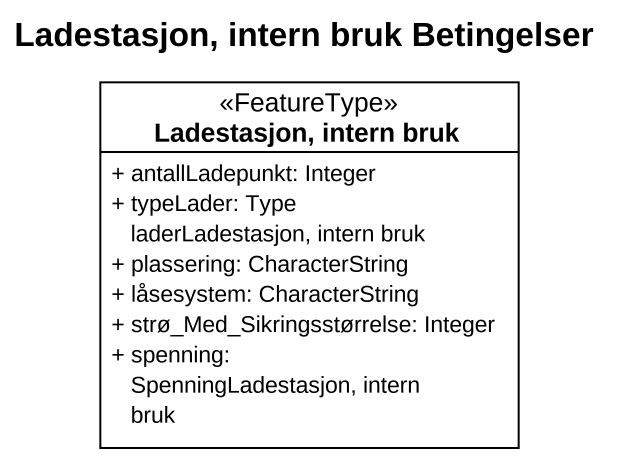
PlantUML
@startuml
title Ladestasjon, intern bruk Betingelser
hide circle
hide empty members
skinparam classAttributeIconSize 0
class "Ladestasjon, intern bruk" as Ladestasjon_intern_bruk <<FeatureType>> {
  + antallLadepunkt: Integer
  + typeLader: Type laderLadestasjon, intern bruk
  + plassering: CharacterString
  + låsesystem: CharacterString
  + strø_Med_Sikringsstørrelse: Integer
  + spenning: SpenningLadestasjon, intern bruk
}
@enduml
